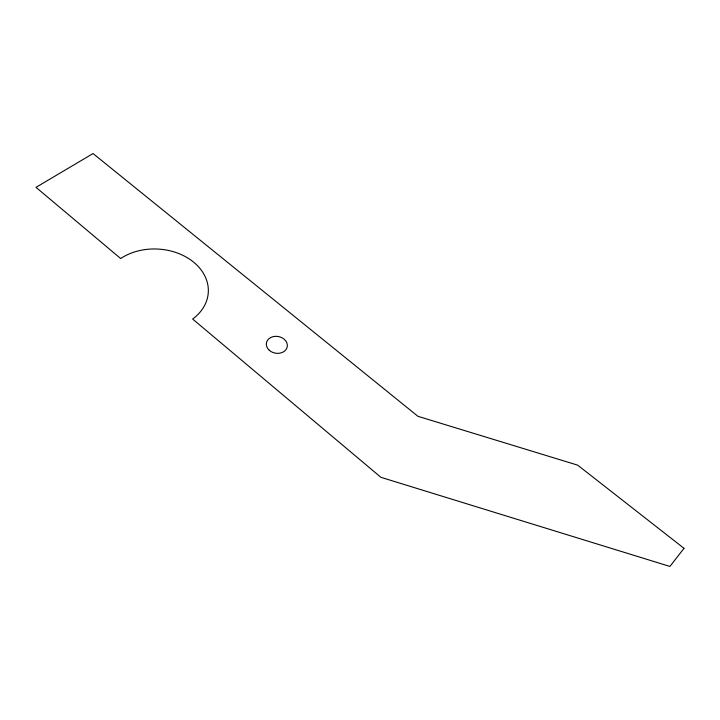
<?xml version="1.0" encoding="UTF-8"?>
<svg xmlns="http://www.w3.org/2000/svg" width="720" height="720" viewBox="0 0 720 720"><rect width="100%" height="100%" fill="white"/><g stroke="black" fill="none" stroke-linecap="round" stroke-linejoin="round"><path stroke-width="1.08" d="M684 548.325L669.924 566.442L380.934 477.333L192.645 319.041A52.641 40.437 3 0 0 194.103 262.557A52.641 40.437 3 0 0 120.672 258.534L36 187.344L93.051 153.558L417.951 416.313L577.674 465.147L684 548.325M269.226 350.217A10.575 8.451 10.1 0 0 286.929 347.868A10.575 8.451 10.1 0 0 274.374 336.42A10.575 8.451 10.1 0 0 269.226 350.217"/></g></svg>
